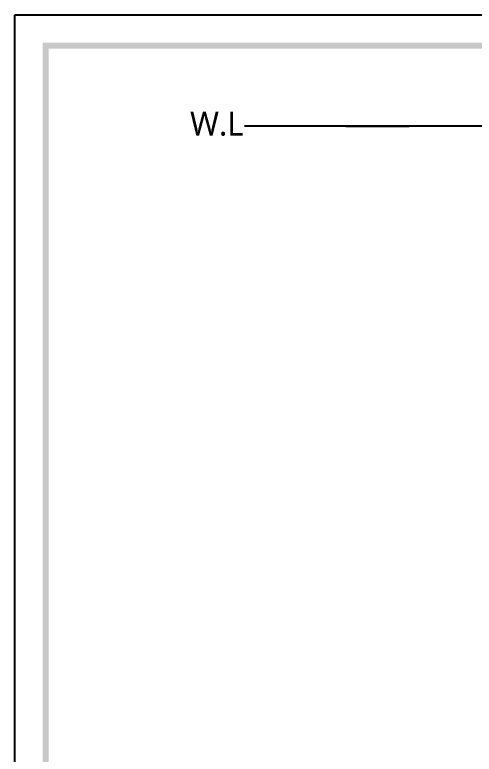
# Model space of a CAD drawing. Extents: x 0 to 16296672895, y -37409619871 to 0.
# Drawn here: x 16296671791.1 to 16296672007.9, y -37409617674.7 to -37409617325.7 of the extents above; entities that cross this region are included whole.
import ezdxf

# ---------------------------------------------------------------- set-up
doc = ezdxf.new("R2010")
doc.units = 0
doc.header["$LTSCALE"] = 10
doc.header["$MEASUREMENT"] = 0
doc.layers.get('0').update_dxf_attribs({"linetype": 'CONTINUOUS'})
doc.layers.add('1', color=7, linetype='CONTINUOUS')
doc.layers.add('치수선', color=7, linetype='CONTINUOUS', lineweight=25)
doc.styles.add('Daelim Dimension', font='NanumGothic_1.ttf')

msp = doc.modelspace()

# ---------------------------------------------------------------- linework, layer by layer
at = {"color": 7, "ltscale": 0.5}
msp.add_line((16296671899.508039, -37409617378.129143), (16296672594.771721, -37409617378.129143), dxfattribs=at)
at = {"color": 2}
msp.add_lwpolyline([(16296671791.095221, -37409617325.708862), (16296672895.440769, -37409617325.708862), (16296672895.440769, -37409618103.587517), (16296671791.095221, -37409618103.587517)], close=True, dxfattribs=at)
at = {"ltscale": 0.5}
msp.add_lwpolyline([(16296671791.095221, -37409617325.708862), (16296672895.440769, -37409617325.708862), (16296672895.440769, -37409618103.587517), (16296671791.095221, -37409618103.587517)], close=True, dxfattribs=at)
at = {"color": 5, "ltscale": 40}
for points in [[(16296671804.199221, -37409617338.812859), (16296671807.02898, -37409617338.812859), (16296671804.199221, -37409618077.379532), (16296671807.02898, -37409618074.549767)], [(16296671805.6141, -37409617338.812859), (16296671805.6141, -37409617341.642616), (16296672880.92189, -37409617338.812859), (16296672880.92189, -37409617341.642616)]]:
    msp.add_trace(points, dxfattribs=at)
at = {"layer": '1', "color": 155, "linetype": 'Continuous'}
for p in [(16296671947.285101, -37409617378.216026), (16296672007.285101, -37409617378.216026)]:
    msp.add_line(p, (16296671977.285101, -37409617378.216026), dxfattribs=at)

# ---------------------------------------------------------------- texts
at = {"layer": '치수선', "insert": (16296671899.055771, -37409617371.471916), "char_height": 11.25, "attachment_point": 3, "style": 'Daelim Dimension'}
msp.add_mtext_dynamic_manual_height_columns('W.L', width=17.41092732, gutter_width=12.5, heights=[0], dxfattribs=at)

doc.saveas('drawing.dxf')
